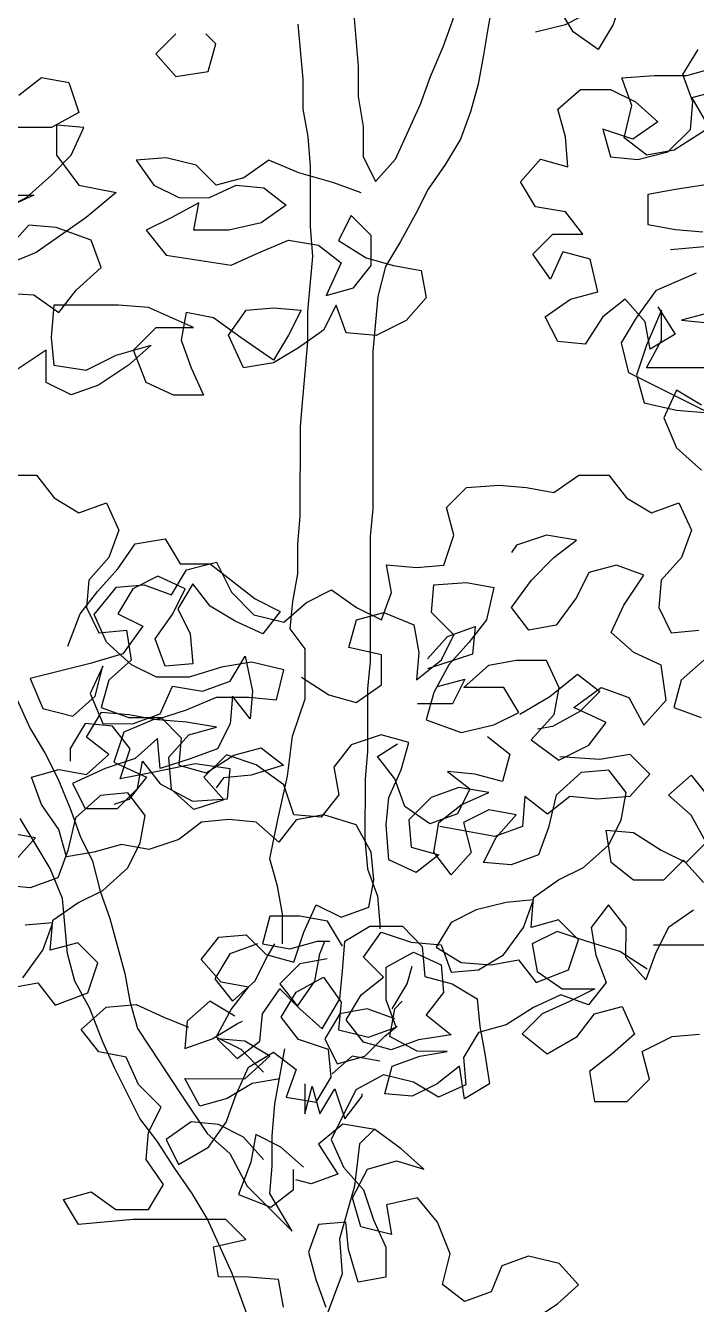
# Model space of a CAD drawing. Header units: inches. Extents: x 350994 to 353538, y 1581369 to 1583842.
# Drawn here: x 351498.559 to 351498.996, y 1583581.428 to 1583582.262 of the extents above; entities that cross this region are included whole.
import ezdxf

# ---------------------------------------------------------------- set-up
doc = ezdxf.new("R2010")
doc.units = ezdxf.units.IN
doc.header["$MEASUREMENT"] = 0
doc.linetypes.add('1', pattern=[0])
doc.layers.add('FOREST', color=96, linetype='Continuous')
doc.layers.add('TREE', color=81, linetype='1')

# ---------------------------------------------------------------- blocks, each defined once
blk = doc.blocks.new('TREE_4')
at = {"color": 94}
for points in [[(-1130.4, 6880.5), (-1162.2, 6871.9), (-1142, 6837.1), (-1182.5, 6811.2), (-1214.3, 6805.4), (-1240.3, 6825.7), (-1231.6, 6863.2), (-1243.1, 6895.1), (-1205.5, 6897.9), (-1167.9, 6897.9), (-1136.1, 6906.5)], [(-1544.7, 6761.9), (-1576.5, 6773.5), (-1617, 6785.1), (-1651.6, 6799.6), (-1680.6, 6779.4), (-1712.4, 6770.8), (-1735.5, 6793.9), (-1770.2, 6802.6), (-1804.9, 6799.8), (-1784.7, 6770.8), (-1755.8, 6756.4), (-1721.1, 6756.3), (-1689.3, 6770.8), (-1657.5, 6767.8), (-1631.5, 6747.6), (-1660.4, 6727.4), (-1698, 6718.7), (-1738.5, 6718.8), (-1732.6, 6750.6), (-1764.5, 6733.2), (-1793.4, 6718.8), (-1770.3, 6689.9), (-1695.1, 6678.2), (-1663.3, 6692.7), (-1628.6, 6707.1), (-1593.9, 6701.3), (-1567.9, 6681), (-1585.3, 6643.4), (-1553.5, 6652.1), (-1533.2, 6678.1), (-1533.2, 6712.8), (-1556.3, 6735.9), (-1570.8, 6707), (-1539, 6686.8), (-1507.2, 6678.1), (-1475.4, 6672.3), (-1469.6, 6640.4), (-1492.8, 6614.4), (-1527.5, 6597.1), (-1562.2, 6600.1), (-1573.7, 6631.9), (-1588.2, 6603), (-1617.1, 6582.8), (-1646.1, 6565.4), (-1680.8, 6559.7), (-1698.1, 6597.3), (-1677.8, 6626.2), (-1646, 6629), (-1614.2, 6626.1), (-1628.7, 6597.2), (-1646.1, 6568.3), (-1683.6, 6594.4), (-1715.4, 6617.5), (-1747.2, 6623.4), (-1753, 6591.6), (-1741.5, 6559.7), (-1727.1, 6527.9), (-1761.8, 6528), (-1793.6, 6542.4), (-1808, 6580), (-1781.9, 6606), (-1738.6, 6606), (-1790.6, 6629.2), (-1825.3, 6632.1), (-1900.5, 6632.2), (-1903.4, 6594.6), (-1900.5, 6562.8), (-1862.9, 6557), (-1828.2, 6574.3), (-1787.7, 6585.8), (-1813.8, 6562.7), (-1848.5, 6539.6), (-1880.3, 6528.1), (-1909.2, 6542.5), (-1909.2, 6580.1), (-1943.9, 6557)], [(-1969.8, 6646.7), (-1923.6, 6643.8), (-1894.7, 6623.5), (-1874.4, 6649.5), (-1845.5, 6675.5), (-1857, 6707.3), (-1897.5, 6721.8), (-1929.3, 6724.7), (-1955.3, 6695.8)], [(-1966.8, 6759.4), (-1923.5, 6759.4), (-1961.1, 6742.1), (-1932.1, 6756.5), (-1903.2, 6782.5), (-1880.1, 6805.6), (-1865.6, 6837.4), (-1897.4, 6840.3), (-1897.4, 6805.6), (-1871.4, 6770.9), (-1828, 6762.2), (-1862.8, 6733.3), (-1920.6, 6692.9), (-1955.3, 6678.5)], [(-1940.7, 6875.1), (-1914.7, 6895.3), (-1882.9, 6889.5), (-1871.3, 6854.8), (-1903.2, 6837.4), (-1978.3, 6837.5)], [(-1150.9, 6516.2), (-1179.8, 6533.6), (-1194.3, 6501.8), (-1179.9, 6467.1), (-1151, 6441)], [(-1069.9, 6559.5), (-1214.5, 6559.6), (-1197.1, 6591.4), (-1197.1, 6626.1), (-1214.5, 6585.7), (-1226.1, 6551), (-1217.4, 6519.2), (-1179.9, 6510.5), (-1142.3, 6507.5), (-1234.8, 6553.9), (-1243.4, 6588.6), (-1226, 6617.5), (-1202.9, 6649.3), (-1156.6, 6669.5)], [(-1110.4, 6631.8), (-1174, 6614.5), (-1116.2, 6608.7)], [(-1955, 6435.4), (-1920.3, 6435.4), (-1900.1, 6409.3), (-1871.2, 6391.9), (-1839.4, 6403.5), (-1825, 6371.7), (-1836.6, 6339.9), (-1859.7, 6313.9), (-1862.6, 6282.1), (-1848.2, 6253.1), (-1816.4, 6256), (-1810.7, 6221.3), (-1836.7, 6198.2), (-1845.4, 6166.4), (-1813.6, 6154.8), (-1776, 6154.8), (-1752.9, 6131.6), (-1755.8, 6099.8), (-1724, 6091.1), (-1692.2, 6111.3), (-1660.4, 6120), (-1634.4, 6099.7), (-1672, 6088.2), (-1703.8, 6085.3), (-1712.5, 6073.8)], [(-1657.6, 5744.7), (-1683.6, 5770.7), (-1712.5, 5785.2), (-1695.1, 5817), (-1674.9, 5843), (-1706.7, 5848.8), (-1729.8, 5874.9), (-1709.5, 5900.9), (-1677.7, 5903.7), (-1654.6, 5880.6), (-1622.8, 5871.9), (-1611.2, 5906.6), (-1596.7, 5938.4), (-1567.8, 5923.9), (-1536, 5935.4), (-1530.2, 5967.2), (-1533.1, 5999), (-1550.4, 6030.8), (-1588, 6042.4), (-1619.8, 6036.7), (-1640, 6010.7), (-1666, 6033.8), (-1697.8, 6036.8), (-1729.6, 6033.9), (-1755.7, 6013.7), (-1790.4, 6002.2), (-1822.2, 6008), (-1854, 5999.3), (-1885.8, 5993.6), (-1894.5, 6025.4), (-1914.7, 6054.3), (-1926.2, 6086.1), (-1894.4, 6094.8), (-1862.6, 6089), (-1836.6, 6112.1), (-1862.6, 6132.3), (-1845.2, 6161.2), (-1813.4, 6158.3), (-1781.6, 6152.5), (-1746.9, 6164), (-1712.2, 6178.4), (-1674.6, 6178.4), (-1642.8, 6175.5), (-1634.1, 6210.2), (-1671.6, 6218.9), (-1706.4, 6213.1), (-1743.9, 6201.6), (-1781.5, 6201.6), (-1810.4, 6216.1), (-1839.3, 6242.2), (-1853.8, 6274), (-1827.7, 6305.8), (-1795.9, 6308.6), (-1764.1, 6297), (-1746.7, 6325.9), (-1712, 6334.6), (-1694.7, 6299.9), (-1668.7, 6273.8), (-1634, 6265.1), (-1608, 6288.2), (-1579.1, 6302.7), (-1550.2, 6282.4), (-1521.3, 6267.9), (-1509.7, 6299.7), (-1515.4, 6331.5), (-1480.7, 6328.6), (-1448.9, 6331.4), (-1437.3, 6366.1), (-1446, 6397.9), (-1422.8, 6421.1), (-1385.2, 6423.9), (-1353.4, 6421), (-1321.6, 6415.2), (-1292.7, 6435.4), (-1258, 6435.4), (-1237.8, 6409.3), (-1208.9, 6391.9), (-1177.1, 6403.5), (-1162.6, 6371.7), (-1174.2, 6339.9), (-1197.4, 6313.9), (-1200.3, 6282.1), (-1185.9, 6253.1), (-1154.1, 6256)], [(-1148.3, 6221.3), (-1174.4, 6198.2), (-1183.1, 6166.4), (-1151.3, 6154.8)], [(-1613.8, 6201.5), (-1582.1, 6181.2), (-1550.3, 6172.5), (-1521.3, 6192.7), (-1521.3, 6227.4), (-1558.9, 6236.1), (-1550.2, 6267.9), (-1518.4, 6276.6), (-1483.7, 6262.1), (-1477.9, 6230.3), (-1480.8, 6198.5), (-1451.9, 6221.6), (-1437.4, 6250.5), (-1463.4, 6276.5), (-1460.5, 6308.3), (-1422.9, 6311.2), (-1391.1, 6305.4), (-1399.8, 6267.8), (-1420.1, 6241.8), (-1443.2, 6215.8), (-1460.6, 6184), (-1469.3, 6152.2), (-1428.9, 6137.7), (-1391.3, 6146.4), (-1362.3, 6160.8), (-1379.7, 6189.7), (-1425.9, 6189.8), (-1397, 6215.7), (-1365.2, 6221.5), (-1330.5, 6221.5), (-1316, 6189.7), (-1321.9, 6157.9), (-1347.9, 6129), (-1316.1, 6105.8), (-1281.4, 6123.1), (-1261.1, 6149.1), (-1298.7, 6166.5), (-1266.9, 6189.6), (-1235.1, 6178), (-1217.8, 6146.2), (-1191.7, 6175.1), (-1197.5, 6215.6), (-1229.3, 6230), (-1255.3, 6253.2), (-1240.8, 6285), (-1217.6, 6319.7), (-1249.4, 6331.3), (-1281.2, 6322.6), (-1295.7, 6293.7), (-1318.9, 6261.9), (-1350.7, 6256.2), (-1370.9, 6282.2), (-1347.7, 6314), (-1321.7, 6340), (-1295.7, 6360.2), (-1330.3, 6366), (-1365, 6354.5), (-1370.8, 6345.8)], [(-1657.7, 5643.5), (-1680.8, 5669.6), (-1709.7, 5684), (-1741.5, 5687), (-1770.5, 5666.7), (-1756, 5637.8), (-1721.3, 5658), (-1701, 5686.9), (-1689.5, 5718.7), (-1675, 5750.5), (-1646, 5767.8), (-1620, 5747.6), (-1631.6, 5715.8), (-1596.9, 5710), (-1579.6, 5738.8), (-1582.4, 5770.7), (-1617.1, 5782.3), (-1637.3, 5808.3), (-1620, 5837.2), (-1588.1, 5854.5), (-1567.9, 5825.6), (-1570.8, 5793.8), (-1536.2, 5785.1), (-1504.3, 5796.6), (-1515.9, 5828.4), (-1515.8, 5866), (-1484, 5883.3), (-1452.2, 5868.8), (-1449.4, 5837), (-1469.6, 5811), (-1440.7, 5787.9), (-1478.3, 5782.1), (-1510.1, 5770.6), (-1541.9, 5779.3), (-1562.2, 5805.3), (-1544.8, 5834.2), (-1518.7, 5854.4), (-1541.9, 5877.6), (-1521.6, 5906.5), (-1486.9, 5894.9), (-1452.2, 5892), (-1440.7, 5860.2), (-1408.9, 5863), (-1379.9, 5880.3), (-1356.8, 5912.1), (-1345.2, 5943.9), (-1377, 5941.1), (-1411.7, 5932.4), (-1440.6, 5918), (-1458, 5889.1), (-1429.1, 5871.7), (-1394.4, 5868.8), (-1362.6, 5874.5), (-1342.4, 5848.5), (-1304.8, 5862.9), (-1293.2, 5897.6), (-1316.3, 5920.8), (-1348.1, 5912.1), (-1345.2, 5946.8), (-1316.3, 5967), (-1287.3, 5981.5), (-1258.4, 6007.4), (-1243.9, 6036.3), (-1238.1, 6068.1), (-1258.3, 6094.2), (-1290.1, 6091.3), (-1319.1, 6065.3), (-1327.8, 6027.7), (-1339.4, 5996), (-1371.2, 5984.4), (-1403, 5987.3), (-1388.5, 6016.2), (-1365.3, 6042.2), (-1397.1, 6048.1), (-1426.1, 6033.6), (-1417.4, 5998.9), (-1440.6, 5972.9), (-1460.8, 5999), (-1455, 6033.6), (-1428.9, 6053.9), (-1397.1, 6068.3), (-1431.8, 6074.1), (-1463.6, 6062.6), (-1489.7, 6036.6), (-1486.8, 6004.8), (-1455, 5996.1), (-1481, 5975.8), (-1512.8, 5990.3), (-1515.7, 6030.8), (-1512.8, 6062.6), (-1498.3, 6094.4), (-1489.6, 6126.2), (-1521.4, 6134.9), (-1556.1, 6123.4), (-1576.3, 6097.4), (-1570.6, 6065.6), (-1590.9, 6039.6), (-1622.7, 6042.5), (-1634.2, 6077.2), (-1666, 6100.3), (-1700.7, 6111.9), (-1726.7, 6085.9), (-1703.6, 6059.9), (-1738.3, 6048.4), (-1764.3, 6071.5), (-1767.2, 6109.1), (-1744, 6135.1), (-1712.2, 6143.8), (-1746.9, 6149.6), (-1784.5, 6152.5), (-1819.2, 6138.1), (-1830.8, 6103.4), (-1793.2, 6086), (-1813.5, 6060), (-1830.8, 6054.2)], [(-1936.3, 5853.9), (-1913.1, 5885.7), (-1901.5, 5917.5), (-1933.4, 5914.6)], [(-1950.8, 5842.3), (-1919, 5848.1), (-1898.7, 5822.1), (-1861.1, 5836.5), (-1849.5, 5871.2), (-1872.7, 5894.3), (-1904.5, 5885.7), (-1901.5, 5920.4), (-1872.6, 5940.6), (-1843.7, 5955), (-1814.7, 5981), (-1800.3, 6009.9), (-1794.5, 6041.7), (-1814.7, 6067.7), (-1846.5, 6064.9), (-1875.4, 6038.9), (-1884.1, 6001.3), (-1895.7, 5969.5), (-1927.5, 5958), (-1959.3, 5960.9)], [(-1944.8, 5989.8), (-1921.7, 6015.8), (-1953.5, 6021.6)], [(-1148.6, 5964), (-1171.7, 5990), (-1194.8, 5966.9), (-1229.5, 5966.9), (-1255.5, 5987.2), (-1261.3, 6024.8), (-1229.5, 6021.9), (-1197.7, 6001.6), (-1168.8, 5987.1), (-1145.6, 6010.2), (-1162.9, 6042.1), (-1188.9, 6065.2), (-1162.9, 6088.3), (-1139.8, 6059.4)], [(-1160.2, 5932.2), (-1189.1, 5912), (-1203.6, 5883.1), (-1215.2, 5851.3), (-1238.3, 5877.3), (-1238.2, 5912), (-1258.5, 5938.1), (-1278.7, 5912.1), (-1273, 5880.2), (-1261.4, 5848.4), (-1281.7, 5822.4), (-1313.5, 5834), (-1345.3, 5819.6), (-1377.1, 5799.4), (-1408.9, 5790.7), (-1426.3, 5761.8), (-1423.4, 5730), (-1455.3, 5715.6), (-1484.2, 5733), (-1518.8, 5741.7), (-1550.7, 5724.4), (-1579.6, 5666.6), (-1565.2, 5634.7), (-1542.1, 5608.7), (-1530.6, 5574), (-1516.1, 5542.2), (-1516.2, 5507.5), (-1548, 5501.7), (-1559.5, 5539.3), (-1562.4, 5571.1), (-1594.2, 5568.3), (-1605.8, 5536.5), (-1597.1, 5504.7), (-1585.6, 5472.9)], [(-1634.7, 5472.9), (-1640.5, 5504.7), (-1675.2, 5507.6), (-1709.9, 5507.7), (-1715.6, 5542.4), (-1678, 5551), (-1701.2, 5574.2), (-1808.1, 5574.3), (-1871.7, 5568.5), (-1889.1, 5597.5), (-1857.3, 5606.1), (-1828.4, 5585.8), (-1790.8, 5585.8), (-1773.4, 5614.7), (-1793.6, 5643.6), (-1790.7, 5675.4), (-1776.2, 5704.3), (-1802.2, 5730.4), (-1816.6, 5762.2), (-1848.4, 5768), (-1868.6, 5794), (-1839.7, 5820), (-1805, 5822.9), (-1773.2, 5808.4), (-1744.3, 5796.8)], [(-816.1, 5876.9), (-853.7, 5862.5), (-885.6, 5851), (-920.2, 5859.7), (-949.1, 5874.2), (-1012.7, 5880), (-1076.3, 5891.6), (-1206.4, 5891.7)], [(224.6, 5693.8), (218.8, 5662), (212.9, 5627.3), (207.1, 5595.5), (198.4, 5563.7), (186.8, 5532), (169.5, 5503.1), (149.2, 5474.2), (134.7, 5445.3), (117.3, 5413.5), (100, 5384.6), (91.2, 5349.9), (85.4, 5286.3), (85.2, 5104.1), (82.3, 5072.3), (82.2, 4927.8), (79.3, 4896), (79.2, 4823.7), (76.3, 4791.9), (76.2, 4722.5), (79.1, 4687.8), (90.6, 4656), (93.5, 4624.2), (93.5, 4618.4)], [(48.3, 5786.5), (48.2, 5751.8), (54, 5720), (62.6, 5685.3), (68.4, 5615.9), (68.3, 5581.2), (74.1, 5546.5), (74, 5511.8), (88.5, 5482.9), (111.6, 5508.9), (140.6, 5572.5), (152.2, 5604.3), (166.7, 5638.9), (178.3, 5670.7), (184.1, 5705.4), (195.7, 5740.1), (195.7, 5748.8)], [(-340, 4913.7), (-311.1, 4850.1), (-293.8, 4821.1), (-279.3, 4792.2), (-264.9, 4757.5), (-253.4, 4725.7), (-239, 4696.8), (-230.3, 4662.1), (-218.8, 4630.2), (-201.5, 4566.6), (-195.7, 4534.8), (-187.1, 4503), (-135.1, 4424.9), (-135.1, 4424.9), (-106.2, 4381.5), (-80.2, 4358.3), (-60, 4320.7), (-8, 4268.6), (-34, 4312), (-31.1, 4343.8), (-31.1, 4378.5), (-28.1, 4416.1), (-16.5, 4479.7)], [(-19.3, 4601.1), (-19.3, 4635.8), (-25, 4667.6), (-33.7, 4699.5), (-25, 4742.8), (-13.3, 4794.9), (-7.5, 4841.1), (7, 4884.5), (7, 4942.3), (-10.3, 4965.4), (-7.4, 4997.2), (-1.6, 5029), (-1.5, 5063.7), (1.4, 5095.5), (1.5, 5199.6), (4.4, 5231.4), (7.3, 5266.1), (10.2, 5297.9), (10.3, 5332.6), (16.1, 5396.2), (13.3, 5430.9), (13.3, 5500.3), (10.5, 5535), (4.7, 5566.8), (4.7, 5601.5), (-1, 5665.1)], [(273.7, 5656.2), (308.4, 5664.8), (343.1, 5682.2), (374.9, 5699.5), (363.3, 5664.8), (345.9, 5635.9), (317.1, 5656.2), (299.7, 5685.1), (296.8, 5685.1)], [(-1346.8, 5457.4), (-1317.6, 5476.6), (-1293.3, 5498.8), (-1315.6, 5523.1), (-1351.1, 5531.9), (-1382.1, 5520.7), (-1394.2, 5490.7), (-1425.2, 5479.5), (-1450.5, 5499), (-1441.8, 5534.5), (-1456.3, 5571), (-1479.5, 5599.3), (-1515.4, 5591.2), (-1509.7, 5556.9), (-1545.2, 5565.6), (-1554.9, 5599.1), (-1537.2, 5632.4), (-1503.8, 5642), (-1472.2, 5632.4), (-1498.5, 5655.8), (-1528.7, 5678.3), (-1565.8, 5684.6), (-1594.1, 5661.5), (-1571.6, 5626.7), (-1602.6, 5615.6), (-1620.3, 5619.9)], [(-1611.5, 5634.8), (-1637.5, 5657.9), (-1666.4, 5672.4), (-1672.2, 5640.6), (-1686.7, 5603.1), (-1649.1, 5588.6), (-1623.1, 5608.8), (-1623, 5631.9)], [(-142.7, 5653.7), (-165.8, 5630.6), (-142.7, 5604.5), (-105.1, 5610.3), (-96.4, 5642.1), (-108, 5653.7)], [(415.1, 5338), (435.3, 5306.2), (406.3, 5288.9), (400.6, 5320.7), (377.5, 5346.7), (351.4, 5326.5), (331.2, 5294.7), (299.4, 5297.7), (284.9, 5326.6), (313.9, 5346.8), (345.7, 5355.4), (337, 5393), (305.3, 5401.7), (290.8, 5369.9), (270.6, 5398.9), (293.7, 5422), (328.4, 5422), (308.2, 5448), (273.5, 5453.8), (256.2, 5482.7), (279.3, 5508.7), (311.1, 5500), (308.3, 5534.7), (299.6, 5566.5), (325.7, 5589.6), (360.4, 5589.6), (389.3, 5575.1), (415.3, 5552), (386.3, 5531.8), (351.6, 5543.4), (360.3, 5511.6), (392.1, 5508.6), (426.8, 5517.3), (452.8, 5543.3), (455.8, 5575.1), (444.2, 5606.9), (461.6, 5635.8)], [(473, 5479.6), (435.4, 5473.9), (403.6, 5468.1), (403.6, 5433.4), (435.4, 5427.6), (467.2, 5424.7)], [(429.6, 5404.5), (464.3, 5407.4), (496.1, 5410.2), (527.9, 5404.4), (548.1, 5378.4), (562.5, 5343.7), (577, 5311.9), (588.5, 5277.1), (594.2, 5245.3), (597.1, 5228)], [(-54.4, 4155.9), (-77.5, 4219.5), (-106.3, 4283.2), (-123.7, 4312.1), (-143.9, 4341), (-164.1, 4372.9), (-184.3, 4398.9), (-213.2, 4456.8), (-227.6, 4488.6), (-242, 4526.2), (-259.3, 4558), (-268, 4589.8), (-273.7, 4653.4), (-288.1, 4688.1), (-322.8, 4746)], [(-267.6, 4945.4), (-253.2, 4983), (-232.9, 5009), (-209.7, 5035), (-189.5, 5063.9), (-154.8, 5069.7), (-137.4, 5040.7), (-102.8, 5040.7), (-50.7, 5000.2), (-21.8, 4985.7), (-42.1, 4959.7), (-73.9, 4974.2), (-102.8, 4991.5), (-123, 5017.6), (-140.4, 4988.7), (-126, 4959.8), (-123.1, 4925.1), (-154.9, 4922.2), (-166.4, 4954), (-146.2, 4982.9), (-131.7, 5011.8), (-163.5, 5026.3), (-192.4, 5011.9), (-209.8, 4983), (-180.9, 4968.5), (-204, 4936.7), (-241.6, 4925.2), (-311, 4907.9), (-296.6, 4873.2), (-261.9, 4864.5), (-235.9, 4887.6), (-227.2, 4922.3), (-241.7, 4890.5), (-227.2, 4855.8), (-192.6, 4855.7), (-160.7, 4867.3), (-146.3, 4899.1), (-111.6, 4893.2), (-79.7, 4904.8), (-62.4, 4933.7), (-53.7, 4893.2), (-56.7, 4861.4), (-76.9, 4887.4), (-79.8, 4855.6), (-94.3, 4826.7), (-126.1, 4815.2), (-160.8, 4803.7), (-163.7, 4838.4), (-189.7, 4815.3), (-224.4, 4803.7), (-262, 4786.4), (-247.6, 4757.5), (-210, 4757.4), (-186.8, 4780.6), (-181, 4812.4), (-160.8, 4786.3), (-123.2, 4766), (-82.8, 4768.9), (-79.8, 4803.6), (-120.3, 4809.4), (-175.3, 4797.9), (-207.1, 4792.1), (-195.5, 4826.8), (-215.7, 4852.9), (-247.5, 4855.8), (-264.9, 4826.9), (-264.9, 4812.4)], [(148.7, 4930.6), (171.8, 4956.6), (203.7, 4968.1), (200.7, 4936.3), (148.7, 4919)], [(255.6, 4866.9), (290.3, 4887.1), (322.2, 4913.1), (348.2, 4892.8), (325, 4869.7), (293.2, 4852.4), (275.8, 4849.5)], [(160.2, 4898.8), (192, 4907.4), (177.6, 4878.5), (137.1, 4878.6)], [(218, 4840.9), (244, 4820.6), (235.3, 4788.8), (203.5, 4797.5), (171.7, 4800.5), (197.7, 4780.2), (183.2, 4751.3), (151.4, 4739.8), (122.5, 4760), (111, 4791.8), (90.8, 4817.9), (113.9, 4832.3)], [(301.8, 4817.7), (348.1, 4814.8), (382.8, 4820.5), (405.9, 4797.4), (382.7, 4771.4), (345.2, 4768.5), (313.3, 4771.4), (287.3, 4751.2), (261.3, 4771.5), (258.4, 4736.8), (226.6, 4725.2), (163, 4736.9)], [(402.8, 4571.8), (371, 4592.1), (333.4, 4603.7), (298.7, 4615.3), (269.8, 4600.9), (275.6, 4569.1), (304.5, 4548.8), (342.1, 4548.8), (313.1, 4534.3), (281.3, 4519.9), (258.2, 4496.8), (287.1, 4473.6), (321.8, 4493.8), (342, 4519.9), (373.8, 4528.5), (388.3, 4496.7), (362.2, 4473.6), (336.2, 4453.4), (341.9, 4418.7), (379.5, 4418.6), (405.6, 4444.6), (396.9, 4476.4), (431.6, 4493.7), (463.4, 4496.6)], [(50.1, 4598.2), (32.8, 4627.1), (1, 4632.9), (-33.7, 4633), (-42.4, 4601.2), (-10.6, 4595.3), (21.2, 4604), (35.6, 4604)], [(-22.3, 4445), (-54.1, 4439.3), (-83.1, 4421.9), (-114.9, 4413.3), (-132.2, 4445.1), (-62.8, 4445), (-33.9, 4471), (-62.8, 4488.4), (-94.6, 4491.3), (-71.5, 4468.2), (-45.4, 4488.4), (-42.5, 4520.2), (-22.2, 4549.1), (0.9, 4525.9), (26.9, 4502.8), (47.1, 4537.5), (50.1, 4569.3), (53, 4604), (81.9, 4621.3), (119.5, 4621.3), (142.6, 4598.1), (145.5, 4563.4), (177.3, 4554.7), (206.2, 4537.3), (209, 4505.5), (214.8, 4473.7), (220.5, 4439), (191.6, 4421.7), (185.8, 4459.3), (159.8, 4439.1), (130.9, 4424.6), (99.1, 4427.6), (107.8, 4459.3), (139.6, 4470.9), (171.4, 4476.6), (136.7, 4476.7), (104.9, 4494), (110.7, 4525.8), (119.4, 4534.5)], [(32.7, 4583.7), (0.9, 4578), (-22.2, 4554.9), (-2, 4528.8), (18.2, 4557.7), (24.1, 4589.5), (29.8, 4604)], [(-48.2, 4601.2), (-80, 4589.6), (-97.4, 4560.7), (-77.2, 4534.7), (-51.2, 4557.8), (-36.7, 4586.7), (-28, 4601.1)], [(107.8, 4525.8), (125.2, 4554.7), (131, 4575)], [(-74.3, 4517.3), (-103.2, 4534.7), (-129.3, 4511.6), (-132.2, 4479.8), (-100.4, 4491.3), (-71.4, 4508.7), (-65.6, 4511.6)], [(110.7, 4514.3), (78.9, 4525.9), (47.1, 4520.1), (29.7, 4491.2), (44.2, 4462.3), (76, 4470.9), (99.1, 4494.1), (113.6, 4505.6)], [(93.3, 4465.1), (61.5, 4471), (38.4, 4450.7)], [(6.6, 4439.2), (6.5, 4404.5), (15.2, 4436.3), (23.9, 4404.5), (41.3, 4433.4), (52.8, 4398.7), (73.1, 4424.7), (73.1, 4427.6)], [(87.5, 4387.1), (70.1, 4369.8), (64.3, 4320.6), (46.9, 4259.9), (49.7, 4219.4), (29.4, 4164.5)]]:
    blk.add_lwpolyline(points, dxfattribs=at)

msp = doc.modelspace()

# ---------------------------------------------------------------- hatches: boundary and pattern name
at = {"layer": 'FOREST', "lineweight": 5}
h = msp.add_hatch(dxfattribs=at)
h.set_pattern_fill('ANSI31', color=96, scale=50, style=0)
h.paths.add_polyline_path([(351604.92742, 1583347.98001), (351663.00361, 1583522.95042), (351611.87793, 1583545.35936), (351490.29156, 1583598.08515), (351436.56964, 1583404.46462), (351529.74504, 1583373.17051)])
h.paths.add_polyline_path([(351517.5086, 1583480.13966), (351575.36575, 1583480.13966), (351575.36575, 1583465.13966), (351517.5086, 1583465.13966)], flags=24)

# ---------------------------------------------------------------- block references
at = {"layer": 'TREE', "lineweight": 5, "xscale": 0.0005632341344607994, "yscale": 0.0005632341490127146, "zscale": 0.0005632341444477617}
for p in [(351498.7368, 1583579.07199), (351499.6473, 1583578.34423)]:
    msp.add_blockref('TREE_4', p, dxfattribs=at)

doc.saveas('drawing.dxf')
